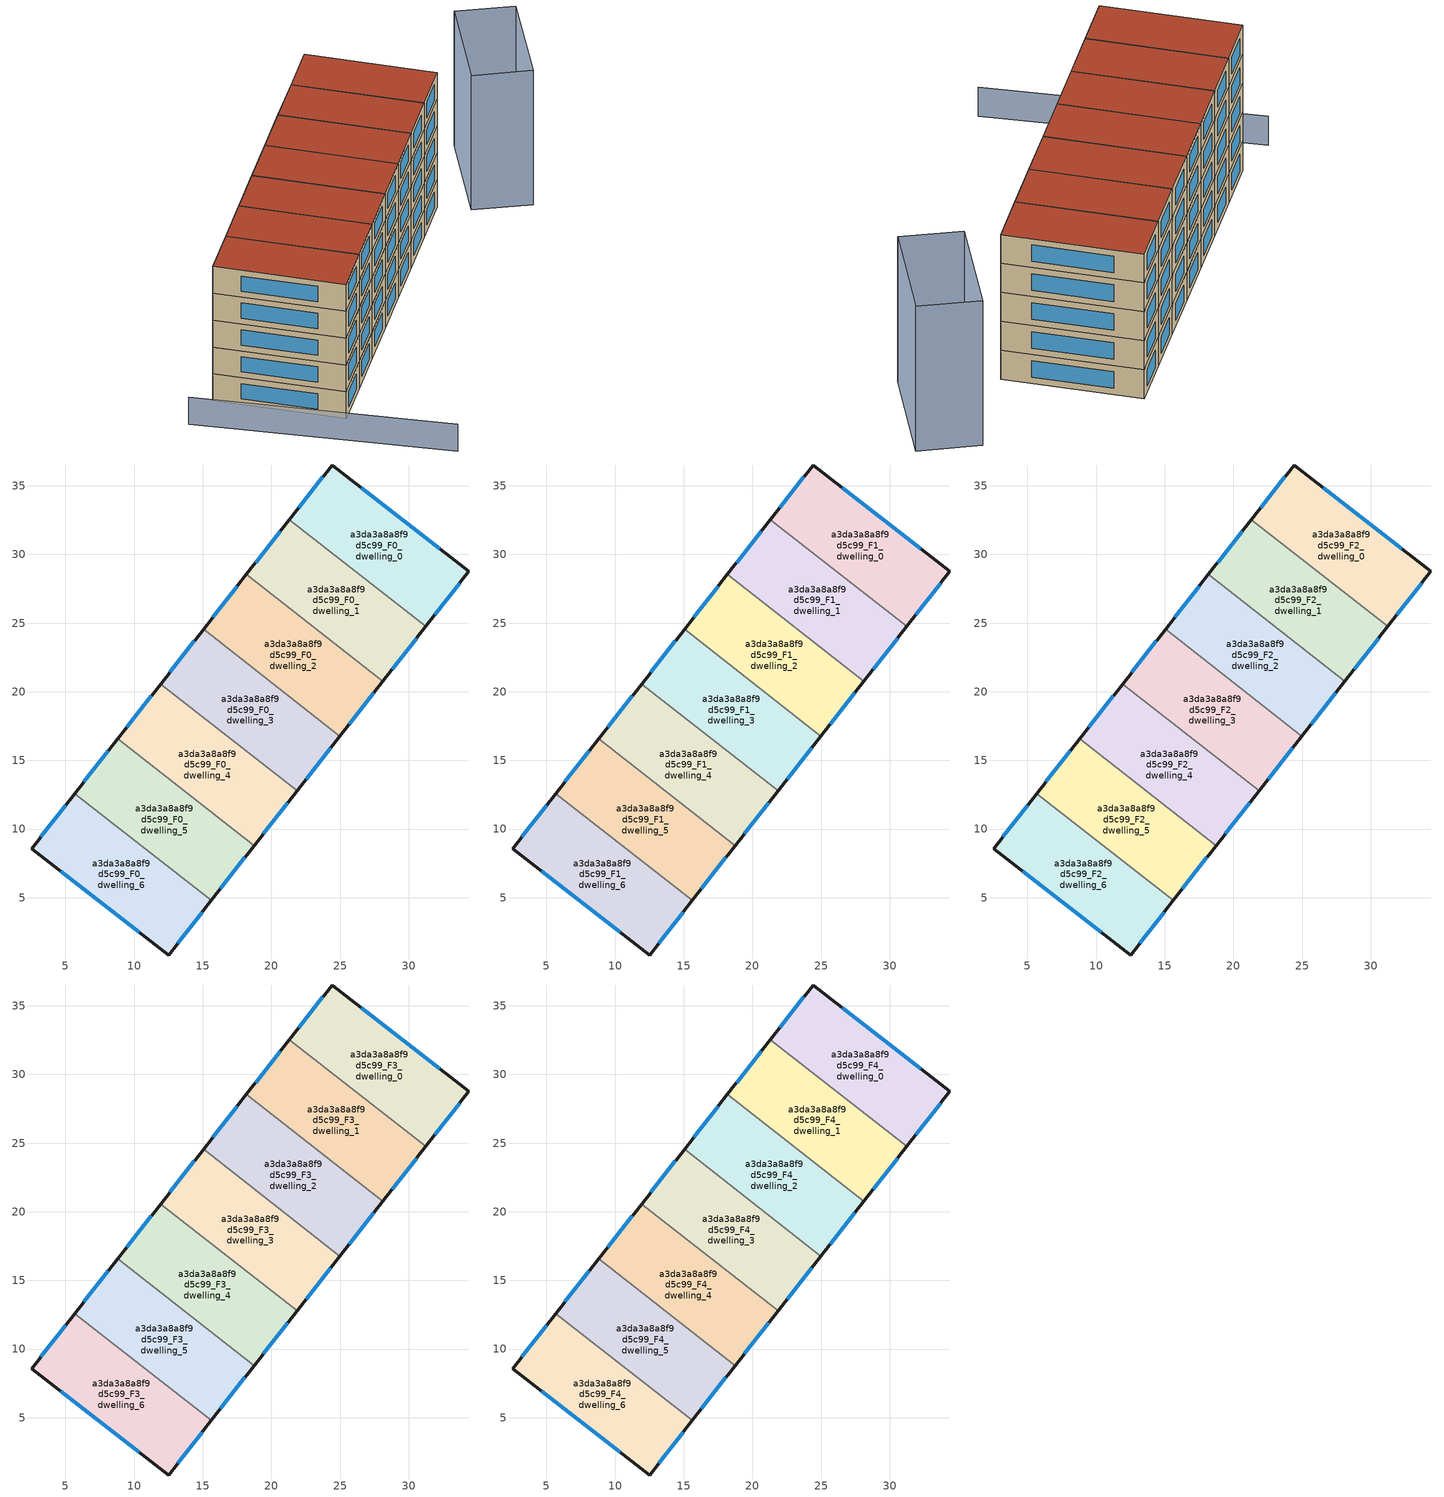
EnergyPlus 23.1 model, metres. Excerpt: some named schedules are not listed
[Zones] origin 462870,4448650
a3da3a8a8f9d5c99_F0_dwelling_0
 floor ground (EU_floor_Construction): 34.39,28.78 31.24,24.76 21.31,32.54 24.42,36.52 z0
 wall outside (EU_wall_Construction): 31.24,24.76 34.39,28.78 24.42,36.52 21.31,32.54 z0:3
 wall to a3da3a8a8f9d5c99_F0_dwelling_1 (EU_wall_Construction): 21.31,32.54 31.24,24.77 z0:3
 window (EU_Window_Construction): 23.75,35.67 21.97,33.39 / 32.25,30.44 26.56,34.86 / 31.92,25.62 33.71,27.92 z0.64:2.36
a3da3a8a8f9d5c99_F0_dwelling_1
 floor ground (EU_floor_Construction): 31.24,24.76 28.12,20.77 18.18,28.55 21.31,32.54 z0
 wall outside (EU_wall_Construction): 21.31,32.54 18.18,28.55 / 28.12,20.77 31.24,24.76 z0:3
 wall to a3da3a8a8f9d5c99_F0_dwelling_2 (EU_wall_Construction): 18.18,28.55 28.12,20.77 z0:3
 window (EU_Window_Construction): 20.64,31.69 18.85,29.41 / 28.79,21.63 30.58,23.91 z0.64:2.36
a3da3a8a8f9d5c99_F0_dwelling_2
 floor ground (EU_floor_Construction): 28.12,20.77 24.99,16.78 15.05,24.56 18.18,28.55 z0
 wall outside (EU_wall_Construction): 18.18,28.55 15.05,24.56 / 24.99,16.78 28.12,20.77 z0:3
 wall to a3da3a8a8f9d5c99_F0_dwelling_3 (EU_wall_Construction): 15.05,24.56 24.99,16.78 z0:3
 window (EU_Window_Construction): 17.51,27.69 15.72,25.41 / 25.66,17.63 27.45,19.92 z0.64:2.36
a3da3a8a8f9d5c99_F0_dwelling_3
 floor ground (EU_floor_Construction): 24.99,16.78 21.87,12.78 11.93,20.56 15.05,24.56 z0
 wall outside (EU_wall_Construction): 15.05,24.56 11.93,20.56 / 21.87,12.78 24.99,16.78 z0:3
 wall to a3da3a8a8f9d5c99_F0_dwelling_4 (EU_wall_Construction): 11.93,20.56 21.87,12.78 z0:3
 window (EU_Window_Construction): 14.39,23.7 12.6,21.42 / 22.54,13.64 24.32,15.92 z0.64:2.36
a3da3a8a8f9d5c99_F0_dwelling_4
 floor ground (EU_floor_Construction): 21.87,12.78 18.74,8.79 8.8,16.57 11.93,20.56 z0
 wall outside (EU_wall_Construction): 11.93,20.56 8.8,16.57 / 18.74,8.79 21.87,12.78 z0:3
 wall to a3da3a8a8f9d5c99_F0_dwelling_5 (EU_wall_Construction): 8.8,16.57 18.74,8.79 z0:3
 window (EU_Window_Construction): 11.26,19.71 9.47,17.43 / 19.41,9.65 21.2,11.93 z0.64:2.36
a3da3a8a8f9d5c99_F0_dwelling_5
 floor ground (EU_floor_Construction): 18.74,8.79 15.62,4.8 5.68,12.58 8.8,16.57 z0
 wall outside (EU_wall_Construction): 8.8,16.57 5.68,12.58 / 15.62,4.8 18.74,8.79 z0:3
 wall to a3da3a8a8f9d5c99_F0_dwelling_6 (EU_wall_Construction): 5.68,12.58 15.62,4.8 z0:3
 window (EU_Window_Construction): 8.13,15.72 6.35,13.43 / 16.29,5.65 18.07,7.93 z0.64:2.36
a3da3a8a8f9d5c99_F0_dwelling_6
 floor ground (EU_floor_Construction): 15.62,4.8 12.51,0.83 2.53,8.57 5.68,12.58 z0
 wall outside (EU_wall_Construction): 5.68,12.58 2.53,8.57 12.51,0.83 15.62,4.8 z0:3
 window (EU_Window_Construction): 4.67,6.91 10.37,2.48 / 5,11.72 3.21,9.43 / 13.17,1.68 14.95,3.95 z0.64:2.36
a3da3a8a8f9d5c99_F1_dwelling_0
 floor to a3da3a8a8f9d5c99_F0_dwelling_0 (EU_floor_Construction): 34.39,28.78 31.24,24.76 21.31,32.54 24.42,36.52 z3
 wall outside (EU_wall_Construction): 31.24,24.76 34.39,28.78 24.42,36.52 21.31,32.54 z3:6
 wall to a3da3a8a8f9d5c99_F1_dwelling_1 (EU_wall_Construction): 21.31,32.54 31.24,24.77 z3:6
 window (EU_Window_Construction): 23.75,35.67 21.97,33.39 / 32.25,30.44 26.56,34.86 / 31.92,25.62 33.71,27.92 z3.64:5.36
a3da3a8a8f9d5c99_F1_dwelling_1
 floor to a3da3a8a8f9d5c99_F0_dwelling_1 (EU_floor_Construction): 31.24,24.76 28.12,20.77 18.18,28.55 21.31,32.54 z3
 wall outside (EU_wall_Construction): 21.31,32.54 18.18,28.55 / 28.12,20.77 31.24,24.76 z3:6
 wall to a3da3a8a8f9d5c99_F1_dwelling_2 (EU_wall_Construction): 18.18,28.55 28.12,20.77 z3:6
 window (EU_Window_Construction): 20.64,31.69 18.85,29.41 / 28.79,21.63 30.58,23.91 z3.64:5.36
a3da3a8a8f9d5c99_F1_dwelling_2
 floor to a3da3a8a8f9d5c99_F0_dwelling_2 (EU_floor_Construction): 28.12,20.77 24.99,16.78 15.05,24.56 18.18,28.55 z3
 wall outside (EU_wall_Construction): 18.18,28.55 15.05,24.56 / 24.99,16.78 28.12,20.77 z3:6
 wall to a3da3a8a8f9d5c99_F1_dwelling_3 (EU_wall_Construction): 15.05,24.56 24.99,16.78 z3:6
 window (EU_Window_Construction): 17.51,27.69 15.72,25.41 / 25.66,17.63 27.45,19.92 z3.64:5.36
a3da3a8a8f9d5c99_F1_dwelling_3
 floor to a3da3a8a8f9d5c99_F0_dwelling_3 (EU_floor_Construction): 24.99,16.78 21.87,12.78 11.93,20.56 15.05,24.56 z3
 wall outside (EU_wall_Construction): 15.05,24.56 11.93,20.56 / 21.87,12.78 24.99,16.78 z3:6
 wall to a3da3a8a8f9d5c99_F1_dwelling_4 (EU_wall_Construction): 11.93,20.56 21.87,12.78 z3:6
 window (EU_Window_Construction): 14.39,23.7 12.6,21.42 / 22.54,13.64 24.32,15.92 z3.64:5.36
a3da3a8a8f9d5c99_F1_dwelling_4
 floor to a3da3a8a8f9d5c99_F0_dwelling_4 (EU_floor_Construction): 21.87,12.78 18.74,8.79 8.8,16.57 11.93,20.56 z3
 wall outside (EU_wall_Construction): 11.93,20.56 8.8,16.57 / 18.74,8.79 21.87,12.78 z3:6
 wall to a3da3a8a8f9d5c99_F1_dwelling_5 (EU_wall_Construction): 8.8,16.57 18.74,8.79 z3:6
 window (EU_Window_Construction): 11.26,19.71 9.47,17.43 / 19.41,9.65 21.2,11.93 z3.64:5.36
a3da3a8a8f9d5c99_F1_dwelling_5
 floor to a3da3a8a8f9d5c99_F0_dwelling_5 (EU_floor_Construction): 18.74,8.79 15.62,4.8 5.68,12.58 8.8,16.57 z3
 wall outside (EU_wall_Construction): 8.8,16.57 5.68,12.58 / 15.62,4.8 18.74,8.79 z3:6
 wall to a3da3a8a8f9d5c99_F1_dwelling_6 (EU_wall_Construction): 5.68,12.58 15.62,4.8 z3:6
 window (EU_Window_Construction): 8.13,15.72 6.35,13.43 / 16.29,5.65 18.07,7.93 z3.64:5.36
a3da3a8a8f9d5c99_F1_dwelling_6
 floor to a3da3a8a8f9d5c99_F0_dwelling_6 (EU_floor_Construction): 15.62,4.8 12.51,0.83 2.53,8.57 5.68,12.58 z3
 wall outside (EU_wall_Construction): 5.68,12.58 2.53,8.57 12.51,0.83 15.62,4.8 z3:6
 window (EU_Window_Construction): 4.67,6.91 10.37,2.48 / 5,11.72 3.21,9.43 / 13.17,1.68 14.95,3.95 z3.64:5.36
a3da3a8a8f9d5c99_F2_dwelling_0
 floor to a3da3a8a8f9d5c99_F1_dwelling_0 (EU_floor_Construction): 34.39,28.78 31.24,24.76 21.31,32.54 24.42,36.52 z6
 wall outside (EU_wall_Construction): 31.24,24.76 34.39,28.78 24.42,36.52 21.31,32.54 z6:9
 wall to a3da3a8a8f9d5c99_F2_dwelling_1 (EU_wall_Construction): 21.31,32.54 31.24,24.77 z6:9
 window (EU_Window_Construction): 23.75,35.67 21.97,33.39 / 32.25,30.44 26.56,34.86 / 31.92,25.62 33.71,27.92 z6.64:8.36
a3da3a8a8f9d5c99_F2_dwelling_1
 floor to a3da3a8a8f9d5c99_F1_dwelling_1 (EU_floor_Construction): 31.24,24.76 28.12,20.77 18.18,28.55 21.31,32.54 z6
 wall outside (EU_wall_Construction): 21.31,32.54 18.18,28.55 / 28.12,20.77 31.24,24.76 z6:9
 wall to a3da3a8a8f9d5c99_F2_dwelling_2 (EU_wall_Construction): 18.18,28.55 28.12,20.77 z6:9
 window (EU_Window_Construction): 20.64,31.69 18.85,29.41 / 28.79,21.63 30.58,23.91 z6.64:8.36
a3da3a8a8f9d5c99_F2_dwelling_2
 floor to a3da3a8a8f9d5c99_F1_dwelling_2 (EU_floor_Construction): 28.12,20.77 24.99,16.78 15.05,24.56 18.18,28.55 z6
 wall outside (EU_wall_Construction): 18.18,28.55 15.05,24.56 / 24.99,16.78 28.12,20.77 z6:9
 wall to a3da3a8a8f9d5c99_F2_dwelling_3 (EU_wall_Construction): 15.05,24.56 24.99,16.78 z6:9
 window (EU_Window_Construction): 17.51,27.69 15.72,25.41 / 25.66,17.63 27.45,19.92 z6.64:8.36
a3da3a8a8f9d5c99_F2_dwelling_3
 floor to a3da3a8a8f9d5c99_F1_dwelling_3 (EU_floor_Construction): 24.99,16.78 21.87,12.78 11.93,20.56 15.05,24.56 z6
 wall outside (EU_wall_Construction): 15.05,24.56 11.93,20.56 / 21.87,12.78 24.99,16.78 z6:9
 wall to a3da3a8a8f9d5c99_F2_dwelling_4 (EU_wall_Construction): 11.93,20.56 21.87,12.78 z6:9
 window (EU_Window_Construction): 14.39,23.7 12.6,21.42 / 22.54,13.64 24.32,15.92 z6.64:8.36
a3da3a8a8f9d5c99_F2_dwelling_4
 floor to a3da3a8a8f9d5c99_F1_dwelling_4 (EU_floor_Construction): 21.87,12.78 18.74,8.79 8.8,16.57 11.93,20.56 z6
 wall outside (EU_wall_Construction): 11.93,20.56 8.8,16.57 / 18.74,8.79 21.87,12.78 z6:9
 wall to a3da3a8a8f9d5c99_F2_dwelling_5 (EU_wall_Construction): 8.8,16.57 18.74,8.79 z6:9
 window (EU_Window_Construction): 11.26,19.71 9.47,17.43 / 19.41,9.65 21.2,11.93 z6.64:8.36
a3da3a8a8f9d5c99_F2_dwelling_5
 floor to a3da3a8a8f9d5c99_F1_dwelling_5 (EU_floor_Construction): 18.74,8.79 15.62,4.8 5.68,12.58 8.8,16.57 z6
 wall outside (EU_wall_Construction): 8.8,16.57 5.68,12.58 / 15.62,4.8 18.74,8.79 z6:9
 wall to a3da3a8a8f9d5c99_F2_dwelling_6 (EU_wall_Construction): 5.68,12.58 15.62,4.8 z6:9
 window (EU_Window_Construction): 8.13,15.72 6.35,13.43 / 16.29,5.65 18.07,7.93 z6.64:8.36
a3da3a8a8f9d5c99_F2_dwelling_6
 floor to a3da3a8a8f9d5c99_F1_dwelling_6 (EU_floor_Construction): 15.62,4.8 12.51,0.83 2.53,8.57 5.68,12.58 z6
 wall outside (EU_wall_Construction): 5.68,12.58 2.53,8.57 12.51,0.83 15.62,4.8 z6:9
 window (EU_Window_Construction): 4.67,6.91 10.37,2.48 / 5,11.72 3.21,9.43 / 13.17,1.68 14.95,3.95 z6.64:8.36
a3da3a8a8f9d5c99_F3_dwelling_0
 floor to a3da3a8a8f9d5c99_F2_dwelling_0 (EU_floor_Construction): 34.39,28.78 31.24,24.76 21.31,32.54 24.42,36.52 z9
 wall outside (EU_wall_Construction): 31.24,24.76 34.39,28.78 24.42,36.52 21.31,32.54 z9:12
 wall to a3da3a8a8f9d5c99_F3_dwelling_1 (EU_wall_Construction): 21.31,32.54 31.24,24.77 z9:12
 window (EU_Window_Construction): 23.75,35.67 21.97,33.39 / 32.25,30.44 26.56,34.86 / 31.92,25.62 33.71,27.92 z9.64:11.36
a3da3a8a8f9d5c99_F3_dwelling_1
 floor to a3da3a8a8f9d5c99_F2_dwelling_1 (EU_floor_Construction): 31.24,24.76 28.12,20.77 18.18,28.55 21.31,32.54 z9
 wall outside (EU_wall_Construction): 21.31,32.54 18.18,28.55 / 28.12,20.77 31.24,24.76 z9:12
 wall to a3da3a8a8f9d5c99_F3_dwelling_2 (EU_wall_Construction): 18.18,28.55 28.12,20.77 z9:12
 window (EU_Window_Construction): 20.64,31.69 18.85,29.41 / 28.79,21.63 30.58,23.91 z9.64:11.36
a3da3a8a8f9d5c99_F3_dwelling_2
 floor to a3da3a8a8f9d5c99_F2_dwelling_2 (EU_floor_Construction): 28.12,20.77 24.99,16.78 15.05,24.56 18.18,28.55 z9
 wall outside (EU_wall_Construction): 18.18,28.55 15.05,24.56 / 24.99,16.78 28.12,20.77 z9:12
 wall to a3da3a8a8f9d5c99_F3_dwelling_3 (EU_wall_Construction): 15.05,24.56 24.99,16.78 z9:12
 window (EU_Window_Construction): 17.51,27.69 15.72,25.41 / 25.66,17.63 27.45,19.92 z9.64:11.36
a3da3a8a8f9d5c99_F3_dwelling_3
 floor to a3da3a8a8f9d5c99_F2_dwelling_3 (EU_floor_Construction): 24.99,16.78 21.87,12.78 11.93,20.56 15.05,24.56 z9
 wall outside (EU_wall_Construction): 15.05,24.56 11.93,20.56 / 21.87,12.78 24.99,16.78 z9:12
 wall to a3da3a8a8f9d5c99_F3_dwelling_4 (EU_wall_Construction): 11.93,20.56 21.87,12.78 z9:12
 window (EU_Window_Construction): 14.39,23.7 12.6,21.42 / 22.54,13.64 24.32,15.92 z9.64:11.36
a3da3a8a8f9d5c99_F3_dwelling_4
 floor to a3da3a8a8f9d5c99_F2_dwelling_4 (EU_floor_Construction): 21.87,12.78 18.74,8.79 8.8,16.57 11.93,20.56 z9
 wall outside (EU_wall_Construction): 11.93,20.56 8.8,16.57 / 18.74,8.79 21.87,12.78 z9:12
 wall to a3da3a8a8f9d5c99_F3_dwelling_5 (EU_wall_Construction): 8.8,16.57 18.74,8.79 z9:12
 window (EU_Window_Construction): 11.26,19.71 9.47,17.43 / 19.41,9.65 21.2,11.93 z9.64:11.36
a3da3a8a8f9d5c99_F3_dwelling_5
 floor to a3da3a8a8f9d5c99_F2_dwelling_5 (EU_floor_Construction): 18.74,8.79 15.62,4.8 5.68,12.58 8.8,16.57 z9
 wall outside (EU_wall_Construction): 8.8,16.57 5.68,12.58 / 15.62,4.8 18.74,8.79 z9:12
 wall to a3da3a8a8f9d5c99_F3_dwelling_6 (EU_wall_Construction): 5.68,12.58 15.62,4.8 z9:12
 window (EU_Window_Construction): 8.13,15.72 6.35,13.43 / 16.29,5.65 18.07,7.93 z9.64:11.36
a3da3a8a8f9d5c99_F3_dwelling_6
 floor to a3da3a8a8f9d5c99_F2_dwelling_6 (EU_floor_Construction): 15.62,4.8 12.51,0.83 2.53,8.57 5.68,12.58 z9
 wall outside (EU_wall_Construction): 5.68,12.58 2.53,8.57 12.51,0.83 15.62,4.8 z9:12
 window (EU_Window_Construction): 4.67,6.91 10.37,2.48 / 5,11.72 3.21,9.43 / 13.17,1.68 14.95,3.95 z9.64:11.36
a3da3a8a8f9d5c99_F4_dwelling_0
 floor to a3da3a8a8f9d5c99_F3_dwelling_0 (EU_floor_Construction): 34.39,28.78 31.24,24.76 21.31,32.54 24.42,36.52 z12
 wall outside (EU_wall_Construction): 31.24,24.76 34.39,28.78 24.42,36.52 21.31,32.54 z12:15
 wall to a3da3a8a8f9d5c99_F4_dwelling_1 (EU_wall_Construction): 21.31,32.54 31.24,24.77 z12:15
 window (EU_Window_Construction): 23.75,35.67 21.97,33.39 / 32.25,30.44 26.56,34.86 / 31.92,25.62 33.71,27.92 z12.64:14.36
 roof outside (EU_roof_Construction): 31.24,24.76 34.39,28.78 24.42,36.52 21.31,32.54 z15
a3da3a8a8f9d5c99_F4_dwelling_1
 floor to a3da3a8a8f9d5c99_F3_dwelling_1 (EU_floor_Construction): 31.24,24.76 28.12,20.77 18.18,28.55 21.31,32.54 z12
 wall outside (EU_wall_Construction): 21.31,32.54 18.18,28.55 / 28.12,20.77 31.24,24.76 z12:15
 wall to a3da3a8a8f9d5c99_F4_dwelling_2 (EU_wall_Construction): 18.18,28.55 28.12,20.77 z12:15
 window (EU_Window_Construction): 20.64,31.69 18.85,29.41 / 28.79,21.63 30.58,23.91 z12.64:14.36
 roof outside (EU_roof_Construction): 28.12,20.77 31.24,24.76 21.31,32.54 18.18,28.55 z15
a3da3a8a8f9d5c99_F4_dwelling_2
 floor to a3da3a8a8f9d5c99_F3_dwelling_2 (EU_floor_Construction): 28.12,20.77 24.99,16.78 15.05,24.56 18.18,28.55 z12
 wall outside (EU_wall_Construction): 18.18,28.55 15.05,24.56 / 24.99,16.78 28.12,20.77 z12:15
 wall to a3da3a8a8f9d5c99_F4_dwelling_3 (EU_wall_Construction): 15.05,24.56 24.99,16.78 z12:15
 window (EU_Window_Construction): 17.51,27.69 15.72,25.41 / 25.66,17.63 27.45,19.92 z12.64:14.36
 roof outside (EU_roof_Construction): 24.99,16.78 28.12,20.77 18.18,28.55 15.05,24.56 z15
a3da3a8a8f9d5c99_F4_dwelling_3
 floor to a3da3a8a8f9d5c99_F3_dwelling_3 (EU_floor_Construction): 24.99,16.78 21.87,12.78 11.93,20.56 15.05,24.56 z12
 wall outside (EU_wall_Construction): 15.05,24.56 11.93,20.56 / 21.87,12.78 24.99,16.78 z12:15
 wall to a3da3a8a8f9d5c99_F4_dwelling_4 (EU_wall_Construction): 11.93,20.56 21.87,12.78 z12:15
 window (EU_Window_Construction): 14.39,23.7 12.6,21.42 / 22.54,13.64 24.32,15.92 z12.64:14.36
 roof outside (EU_roof_Construction): 21.87,12.78 24.99,16.78 15.05,24.56 11.93,20.56 z15
a3da3a8a8f9d5c99_F4_dwelling_4
 floor to a3da3a8a8f9d5c99_F3_dwelling_4 (EU_floor_Construction): 21.87,12.78 18.74,8.79 8.8,16.57 11.93,20.56 z12
 wall outside (EU_wall_Construction): 11.93,20.56 8.8,16.57 / 18.74,8.79 21.87,12.78 z12:15
 wall to a3da3a8a8f9d5c99_F4_dwelling_5 (EU_wall_Construction): 8.8,16.57 18.74,8.79 z12:15
 window (EU_Window_Construction): 11.26,19.71 9.47,17.43 / 19.41,9.65 21.2,11.93 z12.64:14.36
 roof outside (EU_roof_Construction): 18.74,8.79 21.87,12.78 11.93,20.56 8.8,16.57 z15
a3da3a8a8f9d5c99_F4_dwelling_5
 floor to a3da3a8a8f9d5c99_F3_dwelling_5 (EU_floor_Construction): 18.74,8.79 15.62,4.8 5.68,12.58 8.8,16.57 z12
 wall outside (EU_wall_Construction): 8.8,16.57 5.68,12.58 / 15.62,4.8 18.74,8.79 z12:15
 wall to a3da3a8a8f9d5c99_F4_dwelling_6 (EU_wall_Construction): 5.68,12.58 15.62,4.8 z12:15
 window (EU_Window_Construction): 8.13,15.72 6.35,13.43 / 16.29,5.65 18.07,7.93 z12.64:14.36
 roof outside (EU_roof_Construction): 15.62,4.8 18.74,8.79 8.8,16.57 5.68,12.58 z15
a3da3a8a8f9d5c99_F4_dwelling_6
 floor to a3da3a8a8f9d5c99_F3_dwelling_6 (EU_floor_Construction): 15.62,4.8 12.51,0.83 2.53,8.57 5.68,12.58 z12
 wall outside (EU_wall_Construction): 5.68,12.58 2.53,8.57 12.51,0.83 15.62,4.8 z12:15
 window (EU_Window_Construction): 4.67,6.91 10.37,2.48 / 5,11.72 3.21,9.43 / 13.17,1.68 14.95,3.95 z12.64:14.36
 roof outside (EU_roof_Construction): 12.51,0.83 15.62,4.8 5.68,12.58 2.53,8.57 z15
shading: -1.02,6.02 19.73,-8.2 z0:3; 45.45,35.65 42.56,25.46 / 42.56,25.46 37.02,27.03 / 37.02,27.03 39.91,37.22 / 39.91,37.22 45.45,35.65 z0:15
[Building]
EU S2 Campaign: North Axis=0; Terrain=City; Solar Distribution=FullExterior
[Site:Location]
Yerevan-Zvartnots.Intl.AP: Latitude=40.15; Longitude=44.383; Time Zone=4; Elevation=854
[SizingPeriod:WeatherFileDays]
AnnualSizingPeriod: Begin Month=1; Begin Day of Month=1; End Month=12; End Day of Month=31; Day of Week for Start Day=Monday; Use Weather File Daylight Saving Period=No; Use Weather File Rain and Snow Indicators=No
[MATERIAL]
EU_InternalMass_Material: Roughness=MediumRough; Thickness=0.1; Conductivity=1; Density=1800; Specific Heat=900; Thermal Absorptance=0.9; Solar Absorptance=0.7; Visible Absorptance=0.7
[MATERIAL:NOMASS] Roughness=MediumRough; Thermal Absorptance=0.9; Solar Absorptance=0.7; Visible Absorptance=0.7
Name | Thermal Resistance
EU_wall_NoMass | 1.05043
EU_roof_NoMass | 1.45357
EU_floor_NoMass | 0.478065
[WINDOWMATERIAL:SIMPLEGLAZINGSYSTEM]
EU_Window_SimpleGlazing: UFactor=2.5566; Solar Heat Gain Coefficient=0.75; Visible Transmittance=0.75
[CONSTRUCTION]
EU_wall_Construction: EU_wall_NoMass
EU_roof_Construction: EU_roof_NoMass
EU_floor_Construction: EU_floor_NoMass
EU_Window_Construction: EU_Window_SimpleGlazing
EU_InternalMass_Construction: EU_InternalMass_Material
[ZONE] Type=1; Multiplier=1; Ceiling Height=autocalculate; Floor Area=autocalculate; Part of Total Floor Area=Yes
Name | Volume
a3da3a8a8f9d5c99_F0_dwelling_0; a3da3a8a8f9d5c99_F1_dwelling_0; a3da3a8a8f9d5c99_F2_dwelling_0; a3da3a8a8f9d5c99_F3_dwelling_0; a3da3a8a8f9d5c99_F4_dwelling_0 | 192.04
a3da3a8a8f9d5c99_F0_dwelling_1; a3da3a8a8f9d5c99_F0_dwelling_4 | 192.014
a3da3a8a8f9d5c99_F1_dwelling_1; a3da3a8a8f9d5c99_F2_dwelling_1; a3da3a8a8f9d5c99_F3_dwelling_1; a3da3a8a8f9d5c99_F4_dwelling_1; a3da3a8a8f9d5c99_F1_dwelling_4; a3da3a8a8f9d5c99_F2_dwelling_4; a3da3a8a8f9d5c99_F3_dwelling_4; a3da3a8a8f9d5c99_F4_dwelling_4 | 192.015
a3da3a8a8f9d5c99_F0_dwelling_2; a3da3a8a8f9d5c99_F1_dwelling_2; a3da3a8a8f9d5c99_F2_dwelling_2; a3da3a8a8f9d5c99_F3_dwelling_2; a3da3a8a8f9d5c99_F4_dwelling_2 | 191.999
a3da3a8a8f9d5c99_F0_dwelling_3; a3da3a8a8f9d5c99_F1_dwelling_3; a3da3a8a8f9d5c99_F2_dwelling_3; a3da3a8a8f9d5c99_F3_dwelling_3; a3da3a8a8f9d5c99_F4_dwelling_3 | 192.047
a3da3a8a8f9d5c99_F0_dwelling_5; a3da3a8a8f9d5c99_F1_dwelling_5; a3da3a8a8f9d5c99_F2_dwelling_5; a3da3a8a8f9d5c99_F3_dwelling_5; a3da3a8a8f9d5c99_F4_dwelling_5 | 192.022
a3da3a8a8f9d5c99_F0_dwelling_6; a3da3a8a8f9d5c99_F1_dwelling_6; a3da3a8a8f9d5c99_F2_dwelling_6; a3da3a8a8f9d5c99_F3_dwelling_6; a3da3a8a8f9d5c99_F4_dwelling_6 | 192.02
[INTERNALMASS] Construction=EU_InternalMass_Construction
Name | Zone or ZoneList | Surface Area
a3da3a8a8f9d5c99_F0_dwelling_0_EU_InternalMass | a3da3a8a8f9d5c99_F0_dwelling_0 | 64.0132
a3da3a8a8f9d5c99_F0_dwelling_1_EU_InternalMass | a3da3a8a8f9d5c99_F0_dwelling_1 | 64.0049
a3da3a8a8f9d5c99_F0_dwelling_2_EU_InternalMass | a3da3a8a8f9d5c99_F0_dwelling_2 | 63.9996
a3da3a8a8f9d5c99_F0_dwelling_3_EU_InternalMass | a3da3a8a8f9d5c99_F0_dwelling_3 | 64.0154
a3da3a8a8f9d5c99_F0_dwelling_4_EU_InternalMass | a3da3a8a8f9d5c99_F0_dwelling_4 | 64.0048
a3da3a8a8f9d5c99_F0_dwelling_5_EU_InternalMass | a3da3a8a8f9d5c99_F0_dwelling_5 | 64.0073
a3da3a8a8f9d5c99_F0_dwelling_6_EU_InternalMass | a3da3a8a8f9d5c99_F0_dwelling_6 | 64.0068
a3da3a8a8f9d5c99_F1_dwelling_0_EU_InternalMass | a3da3a8a8f9d5c99_F1_dwelling_0 | 64.0132
a3da3a8a8f9d5c99_F1_dwelling_1_EU_InternalMass | a3da3a8a8f9d5c99_F1_dwelling_1 | 64.0049
a3da3a8a8f9d5c99_F1_dwelling_2_EU_InternalMass | a3da3a8a8f9d5c99_F1_dwelling_2 | 63.9996
a3da3a8a8f9d5c99_F1_dwelling_3_EU_InternalMass | a3da3a8a8f9d5c99_F1_dwelling_3 | 64.0154
a3da3a8a8f9d5c99_F1_dwelling_4_EU_InternalMass | a3da3a8a8f9d5c99_F1_dwelling_4 | 64.0048
a3da3a8a8f9d5c99_F1_dwelling_5_EU_InternalMass | a3da3a8a8f9d5c99_F1_dwelling_5 | 64.0073
a3da3a8a8f9d5c99_F1_dwelling_6_EU_InternalMass | a3da3a8a8f9d5c99_F1_dwelling_6 | 64.0068
a3da3a8a8f9d5c99_F2_dwelling_0_EU_InternalMass | a3da3a8a8f9d5c99_F2_dwelling_0 | 64.0132
a3da3a8a8f9d5c99_F2_dwelling_1_EU_InternalMass | a3da3a8a8f9d5c99_F2_dwelling_1 | 64.0049
a3da3a8a8f9d5c99_F2_dwelling_2_EU_InternalMass | a3da3a8a8f9d5c99_F2_dwelling_2 | 63.9996
a3da3a8a8f9d5c99_F2_dwelling_3_EU_InternalMass | a3da3a8a8f9d5c99_F2_dwelling_3 | 64.0154
a3da3a8a8f9d5c99_F2_dwelling_4_EU_InternalMass | a3da3a8a8f9d5c99_F2_dwelling_4 | 64.0048
a3da3a8a8f9d5c99_F2_dwelling_5_EU_InternalMass | a3da3a8a8f9d5c99_F2_dwelling_5 | 64.0073
a3da3a8a8f9d5c99_F2_dwelling_6_EU_InternalMass | a3da3a8a8f9d5c99_F2_dwelling_6 | 64.0068
a3da3a8a8f9d5c99_F3_dwelling_0_EU_InternalMass | a3da3a8a8f9d5c99_F3_dwelling_0 | 64.0132
a3da3a8a8f9d5c99_F3_dwelling_1_EU_InternalMass | a3da3a8a8f9d5c99_F3_dwelling_1 | 64.0049
a3da3a8a8f9d5c99_F3_dwelling_2_EU_InternalMass | a3da3a8a8f9d5c99_F3_dwelling_2 | 63.9996
a3da3a8a8f9d5c99_F3_dwelling_3_EU_InternalMass | a3da3a8a8f9d5c99_F3_dwelling_3 | 64.0154
a3da3a8a8f9d5c99_F3_dwelling_4_EU_InternalMass | a3da3a8a8f9d5c99_F3_dwelling_4 | 64.0048
a3da3a8a8f9d5c99_F3_dwelling_5_EU_InternalMass | a3da3a8a8f9d5c99_F3_dwelling_5 | 64.0073
a3da3a8a8f9d5c99_F3_dwelling_6_EU_InternalMass | a3da3a8a8f9d5c99_F3_dwelling_6 | 64.0068
a3da3a8a8f9d5c99_F4_dwelling_0_EU_InternalMass | a3da3a8a8f9d5c99_F4_dwelling_0 | 64.0132
a3da3a8a8f9d5c99_F4_dwelling_1_EU_InternalMass | a3da3a8a8f9d5c99_F4_dwelling_1 | 64.0049
a3da3a8a8f9d5c99_F4_dwelling_2_EU_InternalMass | a3da3a8a8f9d5c99_F4_dwelling_2 | 63.9996
a3da3a8a8f9d5c99_F4_dwelling_3_EU_InternalMass | a3da3a8a8f9d5c99_F4_dwelling_3 | 64.0154
a3da3a8a8f9d5c99_F4_dwelling_4_EU_InternalMass | a3da3a8a8f9d5c99_F4_dwelling_4 | 64.0048
a3da3a8a8f9d5c99_F4_dwelling_5_EU_InternalMass | a3da3a8a8f9d5c99_F4_dwelling_5 | 64.0073
a3da3a8a8f9d5c99_F4_dwelling_6_EU_InternalMass | a3da3a8a8f9d5c99_F4_dwelling_6 | 64.0068
[OTHEREQUIPMENT] Fuel Type=Electricity; Design Level Calculation Method=Watts/Area; Power per Zone Floor Area=1; Fraction Latent=0; Fraction Radiant=0; Fraction Lost=0; Carbon Dioxide Generation Rate=0; EndUse Subcategory=EU_Step8_InternalGains
Name | Zone or ZoneList or Space or SpaceList | Schedule
EU_Step8_InternalGain_a3da3a8a8f9d5c99_F0_dwelling_0_f000 | a3da3a8a8f9d5c99_F0_dwelling_0 | EU_Step8_GainSchedule_a3da3a8a8f9d5c99_F0_dwelling_0_f000
EU_Step8_InternalGain_a3da3a8a8f9d5c99_F0_dwelling_1_f000 | a3da3a8a8f9d5c99_F0_dwelling_1 | EU_Step8_GainSchedule_a3da3a8a8f9d5c99_F0_dwelling_1_f000
EU_Step8_InternalGain_a3da3a8a8f9d5c99_F0_dwelling_2_f000 | a3da3a8a8f9d5c99_F0_dwelling_2 | EU_Step8_GainSchedule_a3da3a8a8f9d5c99_F0_dwelling_2_f000
EU_Step8_InternalGain_a3da3a8a8f9d5c99_F0_dwelling_3_f000 | a3da3a8a8f9d5c99_F0_dwelling_3 | EU_Step8_GainSchedule_a3da3a8a8f9d5c99_F0_dwelling_3_f000
EU_Step8_InternalGain_a3da3a8a8f9d5c99_F0_dwelling_4_f000 | a3da3a8a8f9d5c99_F0_dwelling_4 | EU_Step8_GainSchedule_a3da3a8a8f9d5c99_F0_dwelling_4_f000
EU_Step8_InternalGain_a3da3a8a8f9d5c99_F0_dwelling_5_f000 | a3da3a8a8f9d5c99_F0_dwelling_5 | EU_Step8_GainSchedule_a3da3a8a8f9d5c99_F0_dwelling_5_f000
EU_Step8_InternalGain_a3da3a8a8f9d5c99_F0_dwelling_6_f000 | a3da3a8a8f9d5c99_F0_dwelling_6 | EU_Step8_GainSchedule_a3da3a8a8f9d5c99_F0_dwelling_6_f000
EU_Step8_InternalGain_a3da3a8a8f9d5c99_F1_dwelling_0_f000 | a3da3a8a8f9d5c99_F1_dwelling_0 | EU_Step8_GainSchedule_a3da3a8a8f9d5c99_F1_dwelling_0_f000
EU_Step8_InternalGain_a3da3a8a8f9d5c99_F1_dwelling_1_f000 | a3da3a8a8f9d5c99_F1_dwelling_1 | EU_Step8_GainSchedule_a3da3a8a8f9d5c99_F1_dwelling_1_f000
EU_Step8_InternalGain_a3da3a8a8f9d5c99_F1_dwelling_2_f000 | a3da3a8a8f9d5c99_F1_dwelling_2 | EU_Step8_GainSchedule_a3da3a8a8f9d5c99_F1_dwelling_2_f000
EU_Step8_InternalGain_a3da3a8a8f9d5c99_F1_dwelling_3_f000 | a3da3a8a8f9d5c99_F1_dwelling_3 | EU_Step8_GainSchedule_a3da3a8a8f9d5c99_F1_dwelling_3_f000
EU_Step8_InternalGain_a3da3a8a8f9d5c99_F1_dwelling_4_f000 | a3da3a8a8f9d5c99_F1_dwelling_4 | EU_Step8_GainSchedule_a3da3a8a8f9d5c99_F1_dwelling_4_f000
EU_Step8_InternalGain_a3da3a8a8f9d5c99_F1_dwelling_5_f000 | a3da3a8a8f9d5c99_F1_dwelling_5 | EU_Step8_GainSchedule_a3da3a8a8f9d5c99_F1_dwelling_5_f000
EU_Step8_InternalGain_a3da3a8a8f9d5c99_F1_dwelling_6_f000 | a3da3a8a8f9d5c99_F1_dwelling_6 | EU_Step8_GainSchedule_a3da3a8a8f9d5c99_F1_dwelling_6_f000
EU_Step8_InternalGain_a3da3a8a8f9d5c99_F2_dwelling_0_f000 | a3da3a8a8f9d5c99_F2_dwelling_0 | EU_Step8_GainSchedule_a3da3a8a8f9d5c99_F2_dwelling_0_f000
EU_Step8_InternalGain_a3da3a8a8f9d5c99_F2_dwelling_1_f000 | a3da3a8a8f9d5c99_F2_dwelling_1 | EU_Step8_GainSchedule_a3da3a8a8f9d5c99_F2_dwelling_1_f000
EU_Step8_InternalGain_a3da3a8a8f9d5c99_F2_dwelling_2_f000 | a3da3a8a8f9d5c99_F2_dwelling_2 | EU_Step8_GainSchedule_a3da3a8a8f9d5c99_F2_dwelling_2_f000
EU_Step8_InternalGain_a3da3a8a8f9d5c99_F2_dwelling_3_f000 | a3da3a8a8f9d5c99_F2_dwelling_3 | EU_Step8_GainSchedule_a3da3a8a8f9d5c99_F2_dwelling_3_f000
EU_Step8_InternalGain_a3da3a8a8f9d5c99_F2_dwelling_4_f000 | a3da3a8a8f9d5c99_F2_dwelling_4 | EU_Step8_GainSchedule_a3da3a8a8f9d5c99_F2_dwelling_4_f000
EU_Step8_InternalGain_a3da3a8a8f9d5c99_F2_dwelling_5_f000 | a3da3a8a8f9d5c99_F2_dwelling_5 | EU_Step8_GainSchedule_a3da3a8a8f9d5c99_F2_dwelling_5_f000
EU_Step8_InternalGain_a3da3a8a8f9d5c99_F2_dwelling_6_f000 | a3da3a8a8f9d5c99_F2_dwelling_6 | EU_Step8_GainSchedule_a3da3a8a8f9d5c99_F2_dwelling_6_f000
EU_Step8_InternalGain_a3da3a8a8f9d5c99_F3_dwelling_0_f000 | a3da3a8a8f9d5c99_F3_dwelling_0 | EU_Step8_GainSchedule_a3da3a8a8f9d5c99_F3_dwelling_0_f000
EU_Step8_InternalGain_a3da3a8a8f9d5c99_F3_dwelling_1_f000 | a3da3a8a8f9d5c99_F3_dwelling_1 | EU_Step8_GainSchedule_a3da3a8a8f9d5c99_F3_dwelling_1_f000
EU_Step8_InternalGain_a3da3a8a8f9d5c99_F3_dwelling_2_f000 | a3da3a8a8f9d5c99_F3_dwelling_2 | EU_Step8_GainSchedule_a3da3a8a8f9d5c99_F3_dwelling_2_f000
EU_Step8_InternalGain_a3da3a8a8f9d5c99_F3_dwelling_3_f000 | a3da3a8a8f9d5c99_F3_dwelling_3 | EU_Step8_GainSchedule_a3da3a8a8f9d5c99_F3_dwelling_3_f000
EU_Step8_InternalGain_a3da3a8a8f9d5c99_F3_dwelling_4_f000 | a3da3a8a8f9d5c99_F3_dwelling_4 | EU_Step8_GainSchedule_a3da3a8a8f9d5c99_F3_dwelling_4_f000
EU_Step8_InternalGain_a3da3a8a8f9d5c99_F3_dwelling_5_f000 | a3da3a8a8f9d5c99_F3_dwelling_5 | EU_Step8_GainSchedule_a3da3a8a8f9d5c99_F3_dwelling_5_f000
EU_Step8_InternalGain_a3da3a8a8f9d5c99_F3_dwelling_6_f000 | a3da3a8a8f9d5c99_F3_dwelling_6 | EU_Step8_GainSchedule_a3da3a8a8f9d5c99_F3_dwelling_6_f000
EU_Step8_InternalGain_a3da3a8a8f9d5c99_F4_dwelling_0_f000 | a3da3a8a8f9d5c99_F4_dwelling_0 | EU_Step8_GainSchedule_a3da3a8a8f9d5c99_F4_dwelling_0_f000
EU_Step8_InternalGain_a3da3a8a8f9d5c99_F4_dwelling_1_f000 | a3da3a8a8f9d5c99_F4_dwelling_1 | EU_Step8_GainSchedule_a3da3a8a8f9d5c99_F4_dwelling_1_f000
EU_Step8_InternalGain_a3da3a8a8f9d5c99_F4_dwelling_2_f000 | a3da3a8a8f9d5c99_F4_dwelling_2 | EU_Step8_GainSchedule_a3da3a8a8f9d5c99_F4_dwelling_2_f000
EU_Step8_InternalGain_a3da3a8a8f9d5c99_F4_dwelling_3_f000 | a3da3a8a8f9d5c99_F4_dwelling_3 | EU_Step8_GainSchedule_a3da3a8a8f9d5c99_F4_dwelling_3_f000
EU_Step8_InternalGain_a3da3a8a8f9d5c99_F4_dwelling_4_f000 | a3da3a8a8f9d5c99_F4_dwelling_4 | EU_Step8_GainSchedule_a3da3a8a8f9d5c99_F4_dwelling_4_f000
EU_Step8_InternalGain_a3da3a8a8f9d5c99_F4_dwelling_5_f000 | a3da3a8a8f9d5c99_F4_dwelling_5 | EU_Step8_GainSchedule_a3da3a8a8f9d5c99_F4_dwelling_5_f000
EU_Step8_InternalGain_a3da3a8a8f9d5c99_F4_dwelling_6_f000 | a3da3a8a8f9d5c99_F4_dwelling_6 | EU_Step8_GainSchedule_a3da3a8a8f9d5c99_F4_dwelling_6_f000
[ZONEVENTILATION:DESIGNFLOWRATE] Schedule=EU_AlwaysOn; Design Flow Rate Calculation Method=AirChanges/Hour; Air Changes per Hour=0.557805; Ventilation Type=Natural; Fan Pressure Rise=0; Fan Total Efficiency=1; Constant Term Coefficient=1; Temperature Term Coefficient=0; Velocity Term Coefficient=0; Velocity Squared Term Coefficient=0; Minimum Indoor Temperature=-100; Maximum Indoor Temperature=100; Delta Temperature=-100; Minimum Outdoor Temperature=-100; Maximum Outdoor Temperature=100; Maximum Wind Speed=40
Name | Zone or ZoneList or Space or SpaceList
EU_ConstantAir_a3da3a8a8f9d5c99_F0_dwelling_0 | a3da3a8a8f9d5c99_F0_dwelling_0
EU_ConstantAir_a3da3a8a8f9d5c99_F0_dwelling_1 | a3da3a8a8f9d5c99_F0_dwelling_1
EU_ConstantAir_a3da3a8a8f9d5c99_F0_dwelling_2 | a3da3a8a8f9d5c99_F0_dwelling_2
EU_ConstantAir_a3da3a8a8f9d5c99_F0_dwelling_3 | a3da3a8a8f9d5c99_F0_dwelling_3
EU_ConstantAir_a3da3a8a8f9d5c99_F0_dwelling_4 | a3da3a8a8f9d5c99_F0_dwelling_4
EU_ConstantAir_a3da3a8a8f9d5c99_F0_dwelling_5 | a3da3a8a8f9d5c99_F0_dwelling_5
EU_ConstantAir_a3da3a8a8f9d5c99_F0_dwelling_6 | a3da3a8a8f9d5c99_F0_dwelling_6
EU_ConstantAir_a3da3a8a8f9d5c99_F1_dwelling_0 | a3da3a8a8f9d5c99_F1_dwelling_0
EU_ConstantAir_a3da3a8a8f9d5c99_F1_dwelling_1 | a3da3a8a8f9d5c99_F1_dwelling_1
EU_ConstantAir_a3da3a8a8f9d5c99_F1_dwelling_2 | a3da3a8a8f9d5c99_F1_dwelling_2
EU_ConstantAir_a3da3a8a8f9d5c99_F1_dwelling_3 | a3da3a8a8f9d5c99_F1_dwelling_3
EU_ConstantAir_a3da3a8a8f9d5c99_F1_dwelling_4 | a3da3a8a8f9d5c99_F1_dwelling_4
EU_ConstantAir_a3da3a8a8f9d5c99_F1_dwelling_5 | a3da3a8a8f9d5c99_F1_dwelling_5
EU_ConstantAir_a3da3a8a8f9d5c99_F1_dwelling_6 | a3da3a8a8f9d5c99_F1_dwelling_6
EU_ConstantAir_a3da3a8a8f9d5c99_F2_dwelling_0 | a3da3a8a8f9d5c99_F2_dwelling_0
EU_ConstantAir_a3da3a8a8f9d5c99_F2_dwelling_1 | a3da3a8a8f9d5c99_F2_dwelling_1
EU_ConstantAir_a3da3a8a8f9d5c99_F2_dwelling_2 | a3da3a8a8f9d5c99_F2_dwelling_2
EU_ConstantAir_a3da3a8a8f9d5c99_F2_dwelling_3 | a3da3a8a8f9d5c99_F2_dwelling_3
EU_ConstantAir_a3da3a8a8f9d5c99_F2_dwelling_4 | a3da3a8a8f9d5c99_F2_dwelling_4
EU_ConstantAir_a3da3a8a8f9d5c99_F2_dwelling_5 | a3da3a8a8f9d5c99_F2_dwelling_5
EU_ConstantAir_a3da3a8a8f9d5c99_F2_dwelling_6 | a3da3a8a8f9d5c99_F2_dwelling_6
EU_ConstantAir_a3da3a8a8f9d5c99_F3_dwelling_0 | a3da3a8a8f9d5c99_F3_dwelling_0
EU_ConstantAir_a3da3a8a8f9d5c99_F3_dwelling_1 | a3da3a8a8f9d5c99_F3_dwelling_1
EU_ConstantAir_a3da3a8a8f9d5c99_F3_dwelling_2 | a3da3a8a8f9d5c99_F3_dwelling_2
EU_ConstantAir_a3da3a8a8f9d5c99_F3_dwelling_3 | a3da3a8a8f9d5c99_F3_dwelling_3
EU_ConstantAir_a3da3a8a8f9d5c99_F3_dwelling_4 | a3da3a8a8f9d5c99_F3_dwelling_4
EU_ConstantAir_a3da3a8a8f9d5c99_F3_dwelling_5 | a3da3a8a8f9d5c99_F3_dwelling_5
EU_ConstantAir_a3da3a8a8f9d5c99_F3_dwelling_6 | a3da3a8a8f9d5c99_F3_dwelling_6
EU_ConstantAir_a3da3a8a8f9d5c99_F4_dwelling_0 | a3da3a8a8f9d5c99_F4_dwelling_0
EU_ConstantAir_a3da3a8a8f9d5c99_F4_dwelling_1 | a3da3a8a8f9d5c99_F4_dwelling_1
EU_ConstantAir_a3da3a8a8f9d5c99_F4_dwelling_2 | a3da3a8a8f9d5c99_F4_dwelling_2
EU_ConstantAir_a3da3a8a8f9d5c99_F4_dwelling_3 | a3da3a8a8f9d5c99_F4_dwelling_3
EU_ConstantAir_a3da3a8a8f9d5c99_F4_dwelling_4 | a3da3a8a8f9d5c99_F4_dwelling_4
EU_ConstantAir_a3da3a8a8f9d5c99_F4_dwelling_5 | a3da3a8a8f9d5c99_F4_dwelling_5
EU_ConstantAir_a3da3a8a8f9d5c99_F4_dwelling_6 | a3da3a8a8f9d5c99_F4_dwelling_6
[HVACTEMPLATE:ZONE:IDEALLOADSAIRSYSTEM] System Availability Schedule=EU_AlwaysOn; Maximum Heating Supply Air Temperature=50; Minimum Cooling Supply Air Temperature=13; Maximum Heating Supply Air Humidity Ratio=0.0156; Minimum Cooling Supply Air Humidity Ratio=0.0077; Heating Limit=NoLimit; Cooling Limit=NoLimit; Heating Availability Schedule=EU_AlwaysOn; Cooling Availability Schedule=EU_CoolingOff; Dehumidification Control Type=ConstantSensibleHeatRatio; Cooling Sensible Heat Ratio=0.7; Dehumidification Setpoint=60; Humidification Control Type=None; Humidification Setpoint=30; Outdoor Air Method=None; Outdoor Air Flow Rate per Person=0.00944; Outdoor Air Flow Rate per Zone Floor Area=0; Outdoor Air Flow Rate per Zone=0; Demand Controlled Ventilation Type=None; Outdoor Air Economizer Type=NoEconomizer; Heat Recovery Type=None; Sensible Heat Recovery Effectiveness=0.7; Latent Heat Recovery Effectiveness=0.65
Name | Template Thermostat
a3da3a8a8f9d5c99_F0_dwelling_0 | EU_HeatOnly_a3da3a8a8f9d5c99_F0_dwelling_0
a3da3a8a8f9d5c99_F0_dwelling_1 | EU_HeatOnly_a3da3a8a8f9d5c99_F0_dwelling_1
a3da3a8a8f9d5c99_F0_dwelling_2 | EU_HeatOnly_a3da3a8a8f9d5c99_F0_dwelling_2
a3da3a8a8f9d5c99_F0_dwelling_3 | EU_HeatOnly_a3da3a8a8f9d5c99_F0_dwelling_3
a3da3a8a8f9d5c99_F0_dwelling_4 | EU_HeatOnly_a3da3a8a8f9d5c99_F0_dwelling_4
a3da3a8a8f9d5c99_F0_dwelling_5 | EU_HeatOnly_a3da3a8a8f9d5c99_F0_dwelling_5
a3da3a8a8f9d5c99_F0_dwelling_6 | EU_HeatOnly_a3da3a8a8f9d5c99_F0_dwelling_6
a3da3a8a8f9d5c99_F1_dwelling_0 | EU_HeatOnly_a3da3a8a8f9d5c99_F1_dwelling_0
a3da3a8a8f9d5c99_F1_dwelling_1 | EU_HeatOnly_a3da3a8a8f9d5c99_F1_dwelling_1
a3da3a8a8f9d5c99_F1_dwelling_2 | EU_HeatOnly_a3da3a8a8f9d5c99_F1_dwelling_2
a3da3a8a8f9d5c99_F1_dwelling_3 | EU_HeatOnly_a3da3a8a8f9d5c99_F1_dwelling_3
a3da3a8a8f9d5c99_F1_dwelling_4 | EU_HeatOnly_a3da3a8a8f9d5c99_F1_dwelling_4
a3da3a8a8f9d5c99_F1_dwelling_5 | EU_HeatOnly_a3da3a8a8f9d5c99_F1_dwelling_5
a3da3a8a8f9d5c99_F1_dwelling_6 | EU_HeatOnly_a3da3a8a8f9d5c99_F1_dwelling_6
a3da3a8a8f9d5c99_F2_dwelling_0 | EU_HeatOnly_a3da3a8a8f9d5c99_F2_dwelling_0
a3da3a8a8f9d5c99_F2_dwelling_1 | EU_HeatOnly_a3da3a8a8f9d5c99_F2_dwelling_1
a3da3a8a8f9d5c99_F2_dwelling_2 | EU_HeatOnly_a3da3a8a8f9d5c99_F2_dwelling_2
a3da3a8a8f9d5c99_F2_dwelling_3 | EU_HeatOnly_a3da3a8a8f9d5c99_F2_dwelling_3
a3da3a8a8f9d5c99_F2_dwelling_4 | EU_HeatOnly_a3da3a8a8f9d5c99_F2_dwelling_4
a3da3a8a8f9d5c99_F2_dwelling_5 | EU_HeatOnly_a3da3a8a8f9d5c99_F2_dwelling_5
a3da3a8a8f9d5c99_F2_dwelling_6 | EU_HeatOnly_a3da3a8a8f9d5c99_F2_dwelling_6
a3da3a8a8f9d5c99_F3_dwelling_0 | EU_HeatOnly_a3da3a8a8f9d5c99_F3_dwelling_0
a3da3a8a8f9d5c99_F3_dwelling_1 | EU_HeatOnly_a3da3a8a8f9d5c99_F3_dwelling_1
a3da3a8a8f9d5c99_F3_dwelling_2 | EU_HeatOnly_a3da3a8a8f9d5c99_F3_dwelling_2
a3da3a8a8f9d5c99_F3_dwelling_3 | EU_HeatOnly_a3da3a8a8f9d5c99_F3_dwelling_3
a3da3a8a8f9d5c99_F3_dwelling_4 | EU_HeatOnly_a3da3a8a8f9d5c99_F3_dwelling_4
a3da3a8a8f9d5c99_F3_dwelling_5 | EU_HeatOnly_a3da3a8a8f9d5c99_F3_dwelling_5
a3da3a8a8f9d5c99_F3_dwelling_6 | EU_HeatOnly_a3da3a8a8f9d5c99_F3_dwelling_6
a3da3a8a8f9d5c99_F4_dwelling_0 | EU_HeatOnly_a3da3a8a8f9d5c99_F4_dwelling_0
a3da3a8a8f9d5c99_F4_dwelling_1 | EU_HeatOnly_a3da3a8a8f9d5c99_F4_dwelling_1
a3da3a8a8f9d5c99_F4_dwelling_2 | EU_HeatOnly_a3da3a8a8f9d5c99_F4_dwelling_2
a3da3a8a8f9d5c99_F4_dwelling_3 | EU_HeatOnly_a3da3a8a8f9d5c99_F4_dwelling_3
a3da3a8a8f9d5c99_F4_dwelling_4 | EU_HeatOnly_a3da3a8a8f9d5c99_F4_dwelling_4
a3da3a8a8f9d5c99_F4_dwelling_5 | EU_HeatOnly_a3da3a8a8f9d5c99_F4_dwelling_5
a3da3a8a8f9d5c99_F4_dwelling_6 | EU_HeatOnly_a3da3a8a8f9d5c99_F4_dwelling_6
[SIZING:ZONE] Zone Cooling Design Supply Air Temperature Input Method=SupplyAirTemperature; Zone Cooling Design Supply Air Temperature=13; Zone Heating Design Supply Air Temperature Input Method=SupplyAirTemperature; Zone Heating Design Supply Air Temperature=50; Zone Cooling Design Supply Air Humidity Ratio=0.008; Zone Heating Design Supply Air Humidity Ratio=0.008; Cooling Design Air Flow Method=DesignDay; Cooling Design Air Flow Rate=0; Cooling Minimum Air Flow per Zone Floor Area=0.000762; Cooling Minimum Air Flow=0; Cooling Minimum Air Flow Fraction=0.2; Heating Design Air Flow Method=DesignDay; Heating Design Air Flow Rate=0; Heating Maximum Air Flow per Zone Floor Area=0.002032; Heating Maximum Air Flow=0.141576; Heating Maximum Air Flow Fraction=0.3; Account for Dedicated Outdoor Air System=No; Dedicated Outdoor Air System Control Strategy=NeutralSupplyAir; Dedicated Outdoor Air Low Setpoint Temperature for Design=autosize; Dedicated Outdoor Air High Setpoint Temperature for Design=autosize; Zone Load Sizing Method=Sensible Load Only No Latent Load; Zone Latent Cooling Design Supply Air Humidity Ratio Input Method=HumidityRatioDifference; Zone Cooling Design Supply Air Humidity Ratio Difference=0.005; Zone Latent Heating Design Supply Air Humidity Ratio Input Method=HumidityRatioDifference; Zone Humidification Design Supply Air Humidity Ratio Difference=0.005
a3da3a8a8f9d5c99_F0_dwelling_0; a3da3a8a8f9d5c99_F0_dwelling_1; a3da3a8a8f9d5c99_F0_dwelling_2; a3da3a8a8f9d5c99_F0_dwelling_3; a3da3a8a8f9d5c99_F0_dwelling_4; a3da3a8a8f9d5c99_F0_dwelling_5; a3da3a8a8f9d5c99_F0_dwelling_6; a3da3a8a8f9d5c99_F1_dwelling_0; a3da3a8a8f9d5c99_F1_dwelling_1; a3da3a8a8f9d5c99_F1_dwelling_2; a3da3a8a8f9d5c99_F1_dwelling_3; a3da3a8a8f9d5c99_F1_dwelling_4; a3da3a8a8f9d5c99_F1_dwelling_5; a3da3a8a8f9d5c99_F1_dwelling_6; a3da3a8a8f9d5c99_F2_dwelling_0; a3da3a8a8f9d5c99_F2_dwelling_1; a3da3a8a8f9d5c99_F2_dwelling_2; a3da3a8a8f9d5c99_F2_dwelling_3; a3da3a8a8f9d5c99_F2_dwelling_4; a3da3a8a8f9d5c99_F2_dwelling_5; a3da3a8a8f9d5c99_F2_dwelling_6; a3da3a8a8f9d5c99_F3_dwelling_0; a3da3a8a8f9d5c99_F3_dwelling_1; a3da3a8a8f9d5c99_F3_dwelling_2; a3da3a8a8f9d5c99_F3_dwelling_3; a3da3a8a8f9d5c99_F3_dwelling_4; a3da3a8a8f9d5c99_F3_dwelling_5; a3da3a8a8f9d5c99_F3_dwelling_6; a3da3a8a8f9d5c99_F4_dwelling_0; a3da3a8a8f9d5c99_F4_dwelling_1; a3da3a8a8f9d5c99_F4_dwelling_2; a3da3a8a8f9d5c99_F4_dwelling_3; a3da3a8a8f9d5c99_F4_dwelling_4; a3da3a8a8f9d5c99_F4_dwelling_5; a3da3a8a8f9d5c99_F4_dwelling_6
[SCHEDULE:FILE] Column Number=1; Rows to Skip at Top=0; Number of Hours of Data=8760; Column Separator=Comma; Interpolate to Timestep=No; Minutes per Item=60; Adjust Schedule for Daylight Savings=Yes
Name | File
EU_Step8_GainSchedule_a3da3a8a8f9d5c99_F0_dwelling_0_f000 | ../../schedules/a3da3a8a8f9d5c99/a3da3a8a8f9d5c99_F0_dwelling_0_f000_gain.csv
EU_Step8_GainSchedule_a3da3a8a8f9d5c99_F0_dwelling_1_f000 | ../../schedules/a3da3a8a8f9d5c99/a3da3a8a8f9d5c99_F0_dwelling_1_f000_gain.csv
EU_Step8_GainSchedule_a3da3a8a8f9d5c99_F0_dwelling_2_f000 | ../../schedules/a3da3a8a8f9d5c99/a3da3a8a8f9d5c99_F0_dwelling_2_f000_gain.csv
EU_Step8_GainSchedule_a3da3a8a8f9d5c99_F0_dwelling_3_f000 | ../../schedules/a3da3a8a8f9d5c99/a3da3a8a8f9d5c99_F0_dwelling_3_f000_gain.csv
EU_Step8_GainSchedule_a3da3a8a8f9d5c99_F0_dwelling_4_f000 | ../../schedules/a3da3a8a8f9d5c99/a3da3a8a8f9d5c99_F0_dwelling_4_f000_gain.csv
EU_Step8_GainSchedule_a3da3a8a8f9d5c99_F0_dwelling_5_f000 | ../../schedules/a3da3a8a8f9d5c99/a3da3a8a8f9d5c99_F0_dwelling_5_f000_gain.csv
EU_Step8_GainSchedule_a3da3a8a8f9d5c99_F0_dwelling_6_f000 | ../../schedules/a3da3a8a8f9d5c99/a3da3a8a8f9d5c99_F0_dwelling_6_f000_gain.csv
EU_Step8_GainSchedule_a3da3a8a8f9d5c99_F1_dwelling_0_f000 | ../../schedules/a3da3a8a8f9d5c99/a3da3a8a8f9d5c99_F1_dwelling_0_f000_gain.csv
EU_Step8_GainSchedule_a3da3a8a8f9d5c99_F1_dwelling_1_f000 | ../../schedules/a3da3a8a8f9d5c99/a3da3a8a8f9d5c99_F1_dwelling_1_f000_gain.csv
EU_Step8_GainSchedule_a3da3a8a8f9d5c99_F1_dwelling_2_f000 | ../../schedules/a3da3a8a8f9d5c99/a3da3a8a8f9d5c99_F1_dwelling_2_f000_gain.csv
EU_Step8_GainSchedule_a3da3a8a8f9d5c99_F1_dwelling_3_f000 | ../../schedules/a3da3a8a8f9d5c99/a3da3a8a8f9d5c99_F1_dwelling_3_f000_gain.csv
EU_Step8_GainSchedule_a3da3a8a8f9d5c99_F1_dwelling_4_f000 | ../../schedules/a3da3a8a8f9d5c99/a3da3a8a8f9d5c99_F1_dwelling_4_f000_gain.csv
EU_Step8_GainSchedule_a3da3a8a8f9d5c99_F1_dwelling_5_f000 | ../../schedules/a3da3a8a8f9d5c99/a3da3a8a8f9d5c99_F1_dwelling_5_f000_gain.csv
EU_Step8_GainSchedule_a3da3a8a8f9d5c99_F1_dwelling_6_f000 | ../../schedules/a3da3a8a8f9d5c99/a3da3a8a8f9d5c99_F1_dwelling_6_f000_gain.csv
EU_Step8_GainSchedule_a3da3a8a8f9d5c99_F2_dwelling_0_f000 | ../../schedules/a3da3a8a8f9d5c99/a3da3a8a8f9d5c99_F2_dwelling_0_f000_gain.csv
EU_Step8_GainSchedule_a3da3a8a8f9d5c99_F2_dwelling_1_f000 | ../../schedules/a3da3a8a8f9d5c99/a3da3a8a8f9d5c99_F2_dwelling_1_f000_gain.csv
EU_Step8_GainSchedule_a3da3a8a8f9d5c99_F2_dwelling_2_f000 | ../../schedules/a3da3a8a8f9d5c99/a3da3a8a8f9d5c99_F2_dwelling_2_f000_gain.csv
EU_Step8_GainSchedule_a3da3a8a8f9d5c99_F2_dwelling_3_f000 | ../../schedules/a3da3a8a8f9d5c99/a3da3a8a8f9d5c99_F2_dwelling_3_f000_gain.csv
EU_Step8_GainSchedule_a3da3a8a8f9d5c99_F2_dwelling_4_f000 | ../../schedules/a3da3a8a8f9d5c99/a3da3a8a8f9d5c99_F2_dwelling_4_f000_gain.csv
EU_Step8_GainSchedule_a3da3a8a8f9d5c99_F2_dwelling_5_f000 | ../../schedules/a3da3a8a8f9d5c99/a3da3a8a8f9d5c99_F2_dwelling_5_f000_gain.csv
